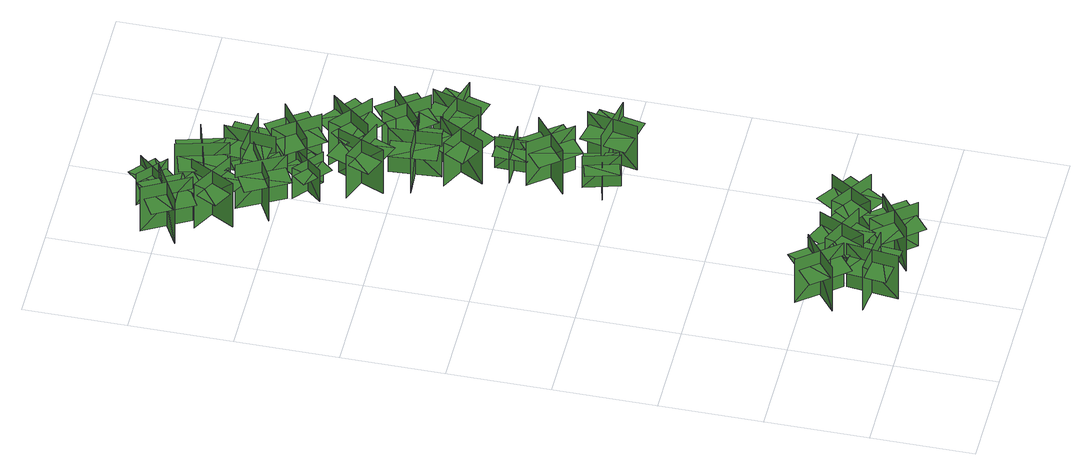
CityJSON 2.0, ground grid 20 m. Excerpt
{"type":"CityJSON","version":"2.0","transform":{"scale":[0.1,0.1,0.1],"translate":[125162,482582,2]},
"CityObjects":{
"tree1":{"type":"SolitaryVegetationObject","geometry":[{"type":"MultiSurface","lod":"1","boundaries":[[[0,1,2]],[[0,2,3]],[[4,5,6]],[[4,6,7]],[[8,9,10]],[[8,10,11]],[[8,11,12]],[[8,12,13]]]}]},
"tree2":{"type":"SolitaryVegetationObject","geometry":[{"type":"MultiSurface","lod":"1","boundaries":[[[14,15,16]],[[14,16,17]],[[18,19,20]],[[18,20,21]],[[22,23,24]],[[22,24,25]],[[22,25,26]],[[22,26,27]]]}]},
"tree3":{"type":"SolitaryVegetationObject","geometry":[{"type":"MultiSurface","lod":"1","boundaries":[[[28,29,30]],[[28,30,31]],[[32,33,34]],[[32,34,35]],[[36,37,38]],[[36,38,39]],[[36,39,40]],[[36,40,41]]]}]},
"tree4":{"type":"SolitaryVegetationObject","geometry":[{"type":"MultiSurface","lod":"1","boundaries":[[[42,43,44]],[[42,44,45]],[[46,47,48]],[[46,48,49]],[[50,51,52]],[[50,52,53]],[[50,53,54]],[[50,54,55]]]}]},
"tree5":{"type":"SolitaryVegetationObject","geometry":[{"type":"MultiSurface","lod":"1","boundaries":[[[56,57,58]],[[56,58,59]],[[60,61,62]],[[60,62,63]],[[64,65,66]],[[64,66,67]],[[64,67,68]],[[64,68,69]]]}]},
"tree6":{"type":"SolitaryVegetationObject","geometry":[{"type":"MultiSurface","lod":"1","boundaries":[[[70,71,72]],[[70,72,73]],[[74,75,76]],[[74,76,77]],[[78,79,80]],[[78,80,81]],[[78,81,82]],[[78,82,83]]]}]},
"tree7":{"type":"SolitaryVegetationObject","geometry":[{"type":"MultiSurface","lod":"1","boundaries":[[[84,85,86]],[[84,86,87]],[[88,89,90]],[[88,90,91]],[[92,93,94]],[[92,94,95]],[[92,95,96]],[[92,96,97]]]}]},
"tree8":{"type":"SolitaryVegetationObject","geometry":[{"type":"MultiSurface","lod":"1","boundaries":[[[98,99,100]],[[98,100,101]],[[102,103,104]],[[102,104,105]],[[106,107,108]],[[106,108,109]],[[106,109,110]],[[106,110,111]]]}]},
"tree9":{"type":"SolitaryVegetationObject","geometry":[{"type":"MultiSurface","lod":"1","boundaries":[[[112,113,114]],[[112,114,115]],[[116,117,118]],[[116,118,119]],[[120,121,122]],[[120,122,123]],[[120,123,124]],[[120,124,125]]]}]},
"tree10":{"type":"SolitaryVegetationObject","geometry":[{"type":"MultiSurface","lod":"1","boundaries":[[[126,127,128]],[[126,128,129]],[[130,131,132]],[[130,132,133]],[[134,135,136]],[[134,136,137]],[[134,137,138]],[[134,138,139]]]}]},
"tree11":{"type":"SolitaryVegetationObject","geometry":[{"type":"MultiSurface","lod":"1","boundaries":[[[140,141,142]],[[140,142,143]],[[144,145,146]],[[144,146,147]],[[148,149,150]],[[148,150,151]],[[148,151,152]],[[148,152,153]]]}]},
"tree12":{"type":"SolitaryVegetationObject","geometry":[{"type":"MultiSurface","lod":"1","boundaries":[[[154,155,156]],[[154,156,157]],[[158,159,160]],[[158,160,161]],[[162,163,164]],[[162,164,165]],[[162,165,166]],[[162,166,167]]]}]},
"tree13":{"type":"SolitaryVegetationObject","geometry":[{"type":"MultiSurface","lod":"1","boundaries":[[[168,169,170]],[[168,170,171]],[[172,173,174]],[[172,174,175]],[[176,177,178]],[[176,178,179]],[[176,179,180]],[[176,180,181]]]}]},
"tree14":{"type":"SolitaryVegetationObject","geometry":[{"type":"MultiSurface","lod":"1","boundaries":[[[182,183,184]],[[182,184,185]],[[186,187,188]],[[186,188,189]],[[190,191,192]],[[190,192,193]],[[190,193,194]],[[190,194,195]]]}]},
"tree15":{"type":"SolitaryVegetationObject","geometry":[{"type":"MultiSurface","lod":"1","boundaries":[[[196,197,198]],[[196,198,199]],[[200,201,202]],[[200,202,203]],[[204,205,206]],[[204,206,207]],[[204,207,208]],[[204,208,209]]]}]},
"tree16":{"type":"SolitaryVegetationObject","geometry":[{"type":"MultiSurface","lod":"1","boundaries":[[[210,211,212]],[[210,212,213]],[[214,215,216]],[[214,216,217]],[[218,219,220]],[[218,220,221]],[[218,221,222]],[[218,222,223]]]}]},
"tree17":{"type":"SolitaryVegetationObject","geometry":[{"type":"MultiSurface","lod":"1","boundaries":[[[224,225,226]],[[224,226,227]],[[228,229,230]],[[228,230,231]],[[232,233,234]],[[232,234,235]],[[232,235,236]],[[232,236,237]]]}]},
"tree18":{"type":"SolitaryVegetationObject","geometry":[{"type":"MultiSurface","lod":"1","boundaries":[[[238,239,240]],[[238,240,241]],[[242,243,244]],[[242,244,245]],[[246,247,248]],[[246,248,249]],[[246,249,250]],[[246,250,251]]]}]},
"tree19":{"type":"SolitaryVegetationObject","geometry":[{"type":"MultiSurface","lod":"1","boundaries":[[[252,253,254]],[[252,254,255]],[[256,257,258]],[[256,258,259]],[[260,261,262]],[[260,262,263]],[[260,263,264]],[[260,264,265]]]}]},
"tree20":{"type":"SolitaryVegetationObject","geometry":[{"type":"MultiSurface","lod":"1","boundaries":[[[266,267,268]],[[266,268,269]],[[270,271,272]],[[270,272,273]],[[274,275,276]],[[274,276,277]],[[274,277,278]],[[274,278,279]]]}]},
"tree21":{"type":"SolitaryVegetationObject","geometry":[{"type":"MultiSurface","lod":"1","boundaries":[[[280,281,282]],[[280,282,283]],[[284,285,286]],[[284,286,287]],[[288,289,290]],[[288,290,291]],[[288,291,292]],[[288,292,293]]]}]},
"tree22":{"type":"SolitaryVegetationObject","geometry":[{"type":"MultiSurface","lod":"1","boundaries":[[[294,295,296]],[[294,296,297]],[[298,299,300]],[[298,300,301]],[[302,303,304]],[[302,304,305]],[[302,305,306]],[[302,306,307]]]}]},
"tree23":{"type":"SolitaryVegetationObject","geometry":[{"type":"MultiSurface","lod":"1","boundaries":[[[308,309,310]],[[308,310,311]],[[312,313,314]],[[312,314,315]],[[316,317,318]],[[316,318,319]],[[316,319,320]],[[316,320,321]]]}]}
},
"vertices":[
[180,31,10],[193,131,10],[193,131,118],[180,31,118],[236,76,10],[137,88,10],[137,88,118],[236,76,118],[232,76,88],[238,120,88],[146,131,88],[141,88,88],[135,44,88],[227,33,88],
[127,214,12],[190,136,12],[190,136,121],[127,214,121],[120,142,12],[198,205,12],[198,205,121],[120,142,121],[124,145,91],[151,111,91],[223,169,91],[195,203,91],[168,237,91],[96,179,91],
[287,129,13],[196,172,13],[196,172,121],[287,129,121],[262,196,13],[220,106,13],[220,106,121],[262,196,121],[260,193,91],[221,211,91],[182,128,91],[221,109,91],[261,91,91],[300,174,91],
[257,33,11],[336,95,11],[336,95,120],[257,33,120],[328,26,11],[266,104,11],[266,104,120],[328,26,120],[326,29,90],[360,56,90],[303,128,90],[269,101,90],[234,74,90],[291,2,90],
[381,127,13],[297,182,13],[297,182,122],[381,127,122],[366,197,13],[311,113,13],[311,113,122],[366,197,122],[364,193,92],[327,217,92],[276,140,92],[313,116,92],[350,92,92],[400,169,92],
[44,1431,22],[93,1343,22],[93,1343,131],[44,1431,131],[25,1362,22],[113,1411,22],[113,1411,131],[25,1362,131],[29,1364,101],[50,1326,101],[131,1370,101],[109,1409,101],[88,1447,101],[8,1402,101],
[160,1287,23],[72,1335,23],[72,1335,132],[160,1287,132],[139,1355,23],[91,1267,23],[91,1267,132],[139,1355,132],[137,1352,102],[98,1373,102],[55,1292,102],[93,1271,102],[132,1250,102],[175,1331,102],
[208,1253,24],[120,1205,24],[120,1205,133],[208,1253,133],[139,1273,24],[187,1185,24],[187,1185,133],[139,1273,133],[141,1269,103],[102,1248,103],[146,1167,103],[185,1188,103],[223,1209,103],[179,1290,103],
[389,638,15],[319,620,15],[319,620,93],[389,638,93],[344,664,15],[363,594,15],[363,594,93],[344,664,93],[345,661,71],[315,653,71],[332,589,71],[362,597,71],[392,605,71],[375,669,71],
[101,1451,31],[154,1404,31],[154,1404,109],[101,1451,109],[104,1400,31],[152,1454,31],[152,1454,109],[104,1400,109],[106,1402,87],[130,1382,87],[173,1431,87],[150,1452,87],[127,1472,87],[83,1423,87],
[189,1125,27],[235,1179,27],[235,1179,104],[189,1125,104],[240,1129,27],[185,1176,27],[185,1176,104],[240,1129,104],[238,1131,83],[258,1155,83],[208,1198,83],[187,1174,83],[167,1150,83],[217,1107,83],
[303,1042,26],[210,1079,26],[210,1079,134],[303,1042,134],[275,1108,26],[237,1015,26],[237,1015,134],[275,1108,134],[273,1104,104],[232,1120,104],[198,1035,104],[239,1018,104],[279,1002,104],[314,1088,104],
[398,758,15],[319,695,15],[319,695,124],[397,758,124],[326,765,15],[388,687,15],[388,687,124],[326,765,124],[329,762,94],[294,735,94],[351,663,94],[386,690,94],[420,717,94],[363,789,94],
[226,1357,31],[129,1330,31],[129,1330,140],[226,1357,140],[163,1392,31],[190,1295,31],[190,1295,140],[163,1392,140],[164,1388,110],[122,1376,110],[147,1287,110],[189,1299,110],[231,1311,110],[206,1400,110],
[250,966,25],[350,973,25],[350,973,134],[250,966,134],[305,920,25],[298,1020,25],[298,1020,134],[305,920,134],[304,924,104],[348,927,104],[342,1019,104],[298,1015,104],[254,1012,104],[261,920,104],
[304,844,23],[351,932,23],[351,932,131],[304,844,131],[372,866,23],[284,912,23],[284,912,131],[372,866,131],[369,868,101],[389,906,101],[308,949,101],[287,911,101],[267,872,101],[348,829,101],
[392,796,20],[321,796,20],[321,796,98],[392,796,98],[356,832,20],[356,760,20],[356,760,98],[356,832,98],[356,829,76],[325,829,76],[324,763,76],[356,763,76],[387,763,76],[387,829,76],
[367,633,20],[465,613,20],[465,613,129],[367,633,129],[407,574,20],[427,672,20],[427,672,129],[407,574,129],[408,578,98],[451,569,98],[469,659,98],[426,668,98],[383,677,98],[365,587,98],
[222,1215,33],[233,1315,33],[233,1315,141],[222,1215,141],[277,1260,33],[178,1271,33],[178,1271,141],[277,1260,141],[273,1260,111],[278,1304,111],[187,1315,111],[182,1271,111],[177,1227,111],[268,1217,111],
[300,1146,33],[241,1227,33],[241,1227,142],[300,1146,142],[311,1217,33],[230,1158,33],[230,1158,142],[311,1217,142],[308,1215,112],[282,1250,112],[207,1196,112],[233,1161,112],[259,1125,112],[333,1179,112],
[289,1056,34],[352,1134,34],[352,1134,143],[289,1056,143],[360,1064,34],[282,1128,34],[282,1128,143],[360,1064,143],[357,1067,113],[385,1101,113],[313,1159,113],[286,1125,113],[258,1091,113],[329,1033,113],
[396,960,31],[334,1039,31],[334,1039,140],[396,960,140],[404,1031,31],[325,969,31],[325,969,140],[404,1031,140],[401,1029,110],[374,1063,110],[301,1006,110],[328,972,110],[356,937,110],[428,994,110],
[352,928,29],[448,899,29],[448,899,137],[352,928,137],[386,865,29],[416,961,29],[416,961,137],[386,865,137],[387,869,107],[429,856,107],[456,945,107],[415,957,107],[373,970,107],[346,882,107]
]}
